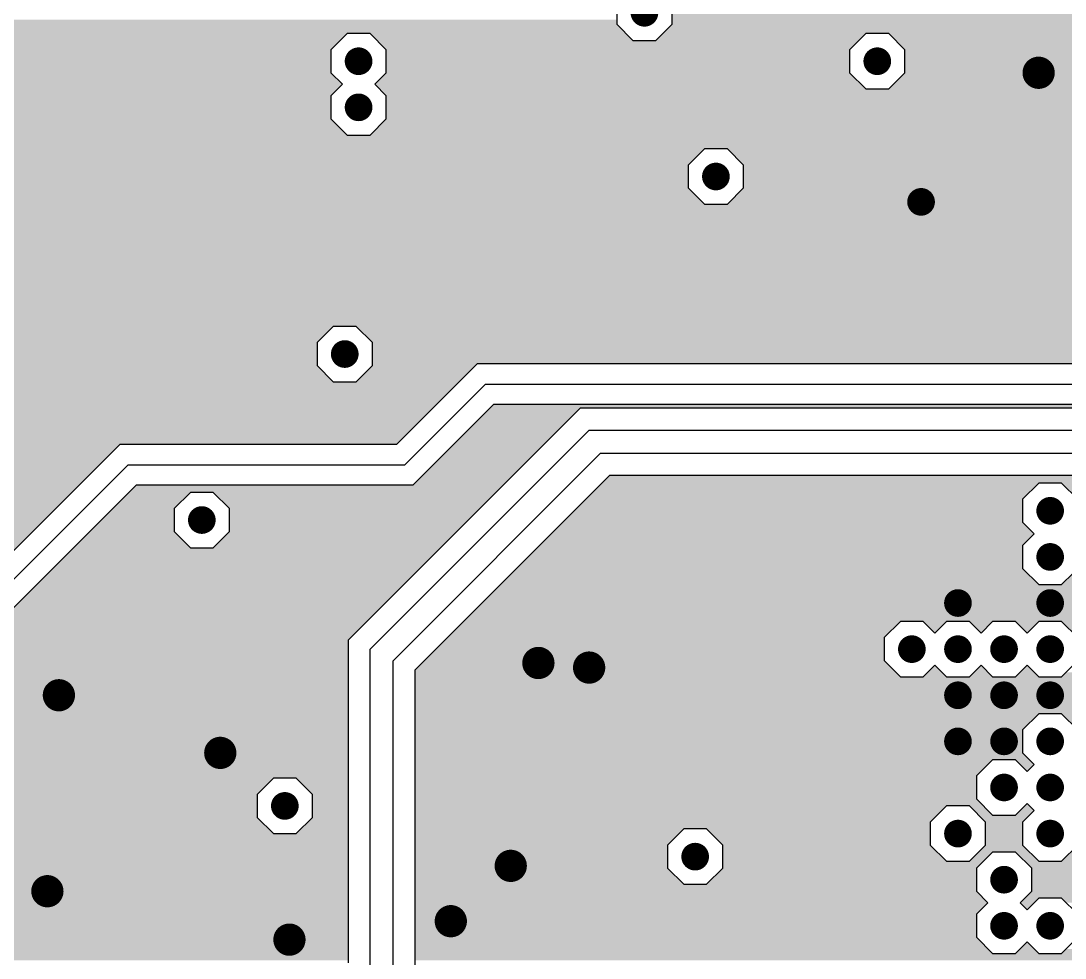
# Model space of a CAD drawing. Extents: x 295 to 953, y 10 to 290.
# Drawn here: x 611.83 to 657.13, y 188.6 to 229.25 of the extents above; entities that cross this region are included whole.
import ezdxf

# ---------------------------------------------------------------- set-up
doc = ezdxf.new("R2010")
doc.units = 0
doc.header["$LTSCALE"] = 5
doc.header["$MEASUREMENT"] = 0
doc.layers.get('0').update_dxf_attribs({"linetype": 'CONTINUOUS', "lineweight": 25})
doc.layers.add('17_GND_GBR', color=3, linetype='CONTINUOUS')

msp = doc.modelspace()

# ---------------------------------------------------------------- linework, layer by layer
for points, const_width in [([(638.578, 229.6, 1), (639.178, 229.6, 1)], 0.6), ([(626.178, 227.5, 1), (626.778, 227.5, 1)], 0.6), ([(648.678, 227.5, 1), (649.278, 227.5, 1)], 0.6), ([(655.628, 227, 1), (656.328, 227, 1)], 0.7), ([(626.178, 225.5, 1), (626.778, 225.5, 1)], 0.6), ([(641.678, 222.5, 1), (642.278, 222.5, 1)], 0.6), ([(650.578, 221.4, 1), (651.178, 221.4, 1)], 0.6), ([(625.578, 214.8, 1), (626.178, 214.8, 1)], 0.6), ([(656.178, 208, 1), (656.778, 208, 1)], 0.6), ([(619.378, 207.6, 1), (619.978, 207.6, 1)], 0.6), ([(656.178, 206, 1), (656.778, 206, 1)], 0.6), ([(652.178, 204, 1), (652.778, 204, 1)], 0.6), ([(656.178, 204, 1), (656.778, 204, 1)], 0.6), ([(650.178, 202, 1), (650.778, 202, 1)], 0.6), ([(652.178, 202, 1), (652.778, 202, 1)], 0.6), ([(654.178, 202, 1), (654.778, 202, 1)], 0.6), ([(656.178, 202, 1), (656.778, 202, 1)], 0.6), ([(633.928, 201.4, 1), (634.628, 201.4, 1)], 0.7), ([(636.128, 201.2, 1), (636.828, 201.2, 1)], 0.7), ([(613.128, 200, 1), (613.828, 200, 1)], 0.7), ([(652.178, 200, 1), (652.778, 200, 1)], 0.6), ([(654.178, 200, 1), (654.778, 200, 1)], 0.6), ([(656.178, 200, 1), (656.778, 200, 1)], 0.6), ([(652.178, 198, 1), (652.778, 198, 1)], 0.6), ([(654.178, 198, 1), (654.778, 198, 1)], 0.6), ([(656.178, 198, 1), (656.778, 198, 1)], 0.6), ([(620.128, 197.5, 1), (620.828, 197.5, 1)], 0.7), ([(654.178, 196, 1), (654.778, 196, 1)], 0.6), ([(656.178, 196, 1), (656.778, 196, 1)], 0.6), ([(622.978, 195.2, 1), (623.578, 195.2, 1)], 0.6), ([(652.178, 194, 1), (652.778, 194, 1)], 0.6), ([(656.178, 194, 1), (656.778, 194, 1)], 0.6), ([(640.778, 193, 1), (641.378, 193, 1)], 0.6), ([(632.728, 192.6, 1), (633.428, 192.6, 1)], 0.7), ([(654.178, 192, 1), (654.778, 192, 1)], 0.6), ([(612.628, 191.5, 1), (613.328, 191.5, 1)], 0.7), ([(630.128, 190.2, 1), (630.828, 190.2, 1)], 0.7), ([(654.178, 190, 1), (654.778, 190, 1)], 0.6), ([(656.178, 190, 1), (656.778, 190, 1)], 0.6), ([(623.128, 189.4, 1), (623.828, 189.4, 1)], 0.7)]:
    msp.add_lwpolyline(points, format="xyb", close=True, dxfattribs=dict(const_width=const_width))
at = {"layer": '17_GND_GBR', "color": 7}
for p, q in [((637.678, 230.098), (637.678, 229.102)), ((640.078, 229.102), (640.078, 230.098)), ((637.678, 229.102), (638.38, 228.4)), ((639.376, 228.4), (640.078, 229.102)), ((625.98, 228.7), (625.278, 227.998)), ((626.976, 228.7), (625.98, 228.7)), ((627.678, 227.998), (626.976, 228.7)), ((638.38, 228.4), (639.376, 228.4)), ((648.48, 228.7), (647.778, 227.998)), ((649.476, 228.7), (648.48, 228.7)), ((650.178, 227.998), (649.476, 228.7)), ((625.278, 227.998), (625.278, 227.002)), ((627.678, 227.002), (627.678, 227.998)), ((647.778, 227.998), (647.778, 227.002)), ((650.178, 227.002), (650.178, 227.998)), ((625.278, 227.002), (625.78, 226.5)), ((627.176, 226.5), (627.678, 227.002)), ((647.778, 227.002), (648.48, 226.3)), ((649.476, 226.3), (650.178, 227.002)), ((625.78, 226.5), (625.278, 225.998)), ((627.678, 225.998), (627.176, 226.5)), ((648.48, 226.3), (649.476, 226.3)), ((625.278, 225.998), (625.278, 225.002)), ((627.678, 225.002), (627.678, 225.998)), ((625.278, 225.002), (625.98, 224.3)), ((626.976, 224.3), (627.678, 225.002)), ((625.98, 224.3), (626.976, 224.3)), ((641.48, 223.7), (640.778, 222.998)), ((642.476, 223.7), (641.48, 223.7)), ((643.178, 222.998), (642.476, 223.7)), ((640.778, 222.998), (640.778, 222.002)), ((643.178, 222.002), (643.178, 222.998)), ((640.778, 222.002), (641.48, 221.3)), ((642.476, 221.3), (643.178, 222.002)), ((641.48, 221.3), (642.476, 221.3)), ((625.38, 216), (624.678, 215.298)), ((626.376, 216), (625.38, 216)), ((627.078, 215.298), (626.376, 216)), ((624.678, 215.298), (624.678, 214.302)), ((627.078, 214.302), (627.078, 215.298)), ((624.678, 214.302), (625.38, 213.6)), ((626.376, 213.6), (627.078, 214.302)), ((631.616, 214.376), (628.116, 210.876)), ((667.34, 214.376), (631.616, 214.376)), ((625.38, 213.6), (626.376, 213.6)), ((631.978, 213.5), (628.478, 210)), ((631.978, 213.5), (666.978, 213.5)), ((636.084, 212.45), (626.028, 202.394)), ((628.84, 209.124), (632.34, 212.624)), ((632.34, 212.624), (666.616, 212.624)), ((666.372, 212.45), (636.084, 212.45)), ((636.478, 211.5), (626.978, 202)), ((636.478, 211.5), (665.978, 211.5)), ((616.116, 210.876), (606.116, 200.876)), ((628.116, 210.876), (616.116, 210.876)), ((636.978, 210.5), (627.978, 201.5)), ((636.978, 210.5), (665.478, 210.5)), ((616.478, 210), (606.478, 200)), ((616.478, 210), (628.478, 210)), ((628.928, 201.106), (637.372, 209.55)), ((637.372, 209.55), (665.084, 209.55)), ((606.84, 199.124), (616.84, 209.124)), ((616.84, 209.124), (628.84, 209.124)), ((655.98, 209.2), (655.278, 208.498)), ((656.976, 209.2), (655.98, 209.2)), ((657.678, 208.498), (656.976, 209.2)), ((619.18, 208.8), (618.478, 208.098)), ((620.176, 208.8), (619.18, 208.8)), ((620.878, 208.098), (620.176, 208.8)), ((655.278, 208.498), (655.278, 207.502)), ((618.478, 208.098), (618.478, 207.102)), ((620.878, 207.102), (620.878, 208.098)), ((655.278, 207.502), (655.78, 207)), ((618.478, 207.102), (619.18, 206.4)), ((620.176, 206.4), (620.878, 207.102)), ((655.78, 207), (655.278, 206.498)), ((619.18, 206.4), (620.176, 206.4)), ((655.278, 206.498), (655.278, 205.502)), ((655.278, 205.502), (655.98, 204.8)), ((656.976, 204.8), (657.478, 205.302)), ((655.98, 204.8), (656.976, 204.8)), ((649.98, 203.2), (649.278, 202.498)), ((650.976, 203.2), (649.98, 203.2)), ((651.478, 202.698), (650.976, 203.2)), ((651.98, 203.2), (651.478, 202.698)), ((652.976, 203.2), (651.98, 203.2)), ((653.478, 202.698), (652.976, 203.2)), ((653.98, 203.2), (653.478, 202.698)), ((654.976, 203.2), (653.98, 203.2)), ((655.478, 202.698), (654.976, 203.2)), ((655.98, 203.2), (655.478, 202.698)), ((656.976, 203.2), (655.98, 203.2)), ((657.678, 202.498), (656.976, 203.2)), ((649.278, 202.498), (649.278, 201.502)), ((626.028, 202.394), (626.028, 188.394)), ((626.978, 188), (626.978, 202)), ((627.978, 187.5), (627.978, 201.5)), ((649.278, 201.502), (649.98, 200.8)), ((650.976, 200.8), (651.478, 201.302)), ((651.478, 201.302), (651.98, 200.8)), ((652.976, 200.8), (653.478, 201.302)), ((653.478, 201.302), (653.98, 200.8)), ((654.976, 200.8), (655.478, 201.302)), ((655.478, 201.302), (655.98, 200.8)), ((656.976, 200.8), (657.678, 201.502)), ((628.928, 187.106), (628.928, 201.106)), ((649.98, 200.8), (650.976, 200.8)), ((651.98, 200.8), (652.976, 200.8)), ((653.98, 200.8), (654.976, 200.8)), ((655.98, 200.8), (656.976, 200.8)), ((655.98, 199.2), (655.278, 198.498)), ((656.976, 199.2), (655.98, 199.2)), ((657.678, 198.498), (656.976, 199.2)), ((655.278, 198.498), (655.278, 197.502)), ((655.278, 197.502), (655.78, 197)), ((653.98, 197.2), (653.278, 196.498)), ((654.976, 197.2), (653.98, 197.2)), ((655.478, 196.698), (654.976, 197.2)), ((655.78, 197), (655.478, 196.698)), ((622.78, 196.4), (622.078, 195.698)), ((623.776, 196.4), (622.78, 196.4)), ((624.478, 195.698), (623.776, 196.4)), ((653.278, 196.498), (653.278, 195.502)), ((622.078, 195.698), (622.078, 194.702)), ((624.478, 194.702), (624.478, 195.698)), ((653.278, 195.502), (653.98, 194.8)), ((654.976, 194.8), (655.478, 195.302)), ((655.478, 195.302), (655.78, 195)), ((651.98, 195.2), (651.278, 194.498)), ((652.976, 195.2), (651.98, 195.2)), ((653.678, 194.498), (652.976, 195.2)), ((653.98, 194.8), (654.976, 194.8)), ((655.78, 195), (655.278, 194.498)), ((622.078, 194.702), (622.78, 194)), ((623.776, 194), (624.478, 194.702)), ((651.278, 194.498), (651.278, 193.502)), ((653.678, 193.502), (653.678, 194.498)), ((655.278, 194.498), (655.278, 193.502)), ((622.78, 194), (623.776, 194)), ((640.58, 194.2), (639.878, 193.498)), ((641.576, 194.2), (640.58, 194.2)), ((642.278, 193.498), (641.576, 194.2)), ((639.878, 193.498), (639.878, 192.502)), ((642.278, 192.502), (642.278, 193.498)), ((651.278, 193.502), (651.98, 192.8)), ((652.976, 192.8), (653.678, 193.502)), ((655.278, 193.502), (655.98, 192.8)), ((656.976, 192.8), (657.678, 193.502)), ((653.98, 193.2), (653.278, 192.498)), ((654.976, 193.2), (653.98, 193.2)), ((655.678, 192.498), (654.976, 193.2)), ((651.98, 192.8), (652.976, 192.8)), ((655.98, 192.8), (656.976, 192.8)), ((639.878, 192.502), (640.58, 191.8)), ((641.576, 191.8), (642.278, 192.502)), ((653.278, 192.498), (653.278, 191.502)), ((655.678, 191.502), (655.678, 192.498)), ((640.58, 191.8), (641.576, 191.8)), ((653.278, 191.502), (653.78, 191)), ((655.176, 191), (655.678, 191.502)), ((655.98, 191.2), (655.478, 190.698)), ((656.976, 191.2), (655.98, 191.2)), ((657.678, 190.498), (656.976, 191.2)), ((653.78, 191), (653.278, 190.498)), ((655.478, 190.698), (655.176, 191)), ((653.278, 190.498), (653.278, 189.502)), ((653.278, 189.502), (653.98, 188.8)), ((656.976, 188.8), (657.678, 189.502)), ((654.976, 188.8), (655.478, 189.302)), ((655.478, 189.302), (655.98, 188.8)), ((653.98, 188.8), (654.976, 188.8)), ((655.98, 188.8), (656.976, 188.8))]:
    msp.add_line(p, q, dxfattribs=at)
for points in [[(553.678, 229.102), (553.678, 229.3), (637.678, 229.102), (637.678, 229.3)], [(640.078, 229.2), (640.078, 229.6), (709.38, 229.2), (709.78, 229.6)], [(553.678, 228.7), (553.678, 229.102), (638.08, 228.7), (637.678, 229.102)], [(639.676, 228.7), (640.078, 229.102), (676.98, 228.7), (677.382, 229.102)], [(640.078, 229.102), (640.078, 229.2), (677.382, 229.102), (677.48, 229.2)], [(640.078, 229.2), (640.078, 229.2), (677.48, 229.2), (678.476, 229.2)], [(553.678, 227.998), (553.678, 228.7), (625.278, 227.998), (625.98, 228.7)], [(553.678, 228.7), (553.678, 228.7), (625.98, 228.7), (626.976, 228.7)], [(627.276, 228.4), (626.976, 228.7), (638.38, 228.4), (638.08, 228.7)], [(627.678, 227.998), (627.276, 228.4), (647.778, 227.998), (648.18, 228.4)], [(639.376, 228.4), (639.676, 228.7), (648.18, 228.4), (648.48, 228.7)], [(639.676, 228.7), (639.676, 228.7), (648.48, 228.7), (649.476, 228.7)], [(649.676, 228.5), (649.476, 228.7), (676.78, 228.5), (676.98, 228.7)], [(650.178, 227.998), (649.676, 228.5), (657.878, 227.998), (658.38, 228.5)], [(649.676, 228.5), (649.676, 228.5), (658.38, 228.5), (659.376, 228.5)], [(553.678, 227.002), (553.678, 227.998), (625.278, 227.002), (625.278, 227.998)], [(627.678, 227.002), (627.678, 227.998), (647.778, 227.002), (647.778, 227.998)], [(650.178, 227.798), (650.178, 227.998), (657.678, 227.798), (657.878, 227.998)], [(650.178, 227.002), (650.178, 227.798), (657.678, 227.002), (657.678, 227.798)], [(553.678, 226.5), (553.678, 227.002), (625.78, 226.5), (625.278, 227.002)], [(627.176, 226.5), (627.678, 227.002), (648.28, 226.5), (647.778, 227.002)], [(649.978, 226.802), (650.178, 227.002), (657.678, 226.802), (657.678, 227.002)], [(553.678, 225.998), (553.678, 226.5), (625.278, 225.998), (625.78, 226.5)], [(627.376, 226.3), (627.176, 226.5), (648.48, 226.3), (648.28, 226.5)], [(649.476, 226.3), (649.978, 226.802), (658.18, 226.3), (657.678, 226.802)], [(627.576, 226.1), (627.376, 226.3), (658.38, 226.1), (658.18, 226.3)], [(627.678, 225.998), (627.576, 226.1), (658.278, 225.998), (658.38, 226.1)], [(553.678, 225.002), (553.678, 225.998), (625.278, 225.002), (625.278, 225.998)], [(627.678, 225.002), (627.678, 225.998), (658.278, 225.002), (658.278, 225.998)], [(553.678, 224.3), (553.678, 225.002), (625.98, 224.3), (625.278, 225.002)], [(626.976, 224.3), (627.678, 225.002), (658.98, 224.3), (658.278, 225.002)], [(553.678, 224.002), (553.678, 224.3), (668.278, 224.002), (668.278, 224.3)], [(553.678, 224.3), (553.678, 224.3), (626.376, 224.3), (625.98, 224.3)], [(553.678, 223.7), (553.678, 224.002), (668.58, 223.7), (668.278, 224.002)], [(553.678, 222.998), (553.678, 223.7), (640.778, 222.998), (641.48, 223.7)], [(553.678, 223.7), (553.678, 223.7), (641.48, 223.7), (642.476, 223.7)], [(642.876, 223.3), (642.476, 223.7), (668.98, 223.3), (668.58, 223.7)], [(553.678, 222.2), (553.678, 222.998), (640.778, 222.2), (640.778, 222.998)], [(643.076, 223.1), (642.876, 223.3), (677.78, 223.1), (677.58, 223.3)], [(643.174, 223.002), (643.076, 223.1), (681.778, 223.002), (681.778, 223.1)], [(643.178, 222.998), (643.174, 223.002), (681.782, 222.998), (681.778, 223.002)], [(643.178, 222.3), (643.178, 222.998), (682.48, 222.3), (681.782, 222.998)], [(596.674, 222.002), (596.476, 222.2), (640.778, 222.002), (640.778, 222.2)], [(597.178, 221.498), (596.674, 222.002), (641.282, 221.498), (640.778, 222.002)], [(642.876, 221.7), (643.178, 222.002), (675.48, 221.7), (675.782, 222.002)], [(643.178, 222.2), (643.178, 222.3), (692.278, 222.2), (692.278, 222.3)], [(643.178, 222.3), (643.178, 222.3), (682.976, 222.3), (682.48, 222.3)], [(643.178, 222.002), (643.178, 222.2), (675.782, 222.002), (675.98, 222.2)], [(643.178, 222.2), (643.178, 222.2), (675.98, 222.2), (676.976, 222.2)], [(642.476, 221.3), (642.876, 221.7), (669.68, 221.3), (670.08, 221.7)], [(642.876, 221.7), (642.876, 221.7), (670.08, 221.7), (671.076, 221.7)], [(597.178, 221.3), (597.178, 221.498), (641.48, 221.3), (641.282, 221.498)], [(597.178, 220.998), (597.178, 221.3), (669.378, 220.998), (669.68, 221.3)], [(597.178, 220.502), (597.178, 220.998), (669.378, 220.502), (669.378, 220.998)], [(596.876, 220.2), (597.178, 220.502), (669.378, 220.2), (669.378, 220.502)], [(598.174, 220.002), (597.976, 220.2), (669.378, 220.002), (669.378, 220.2)], [(598.27, 219.906), (598.174, 220.002), (669.476, 219.906), (669.378, 220.002)], [(598.678, 219.498), (598.27, 219.906), (669.882, 219.498), (669.476, 219.906)], [(598.678, 219.3), (598.678, 219.498), (670.08, 219.3), (669.882, 219.498)], [(598.678, 219.2), (598.678, 219.3), (727.18, 219.2), (727.08, 219.3)], [(598.678, 219.1), (598.678, 219.2), (727.278, 219.1), (727.278, 219.2)], [(598.678, 219.2), (598.678, 219.2), (727.278, 219.2), (727.18, 219.2)], [(598.678, 218.8), (598.678, 219.1), (705.68, 218.8), (705.98, 219.1)], [(598.678, 219.1), (598.678, 219.1), (705.98, 219.1), (706.976, 219.1)], [(598.678, 218.502), (598.678, 218.8), (668.182, 218.502), (668.48, 218.8)], [(598.678, 218.8), (598.678, 218.8), (668.48, 218.8), (669.476, 218.8)], [(598.274, 218.098), (598.678, 218.502), (667.778, 218.098), (668.182, 218.502)], [(597.976, 217.8), (598.274, 218.098), (667.778, 217.8), (667.778, 218.098)], [(562.778, 217.102), (563.178, 217.502), (667.778, 217.102), (667.778, 217.502)], [(563.178, 217.502), (563.178, 217.8), (667.778, 217.502), (667.778, 217.8)], [(562.476, 216.8), (562.778, 217.102), (668.08, 216.8), (667.778, 217.102)], [(553.678, 216.4), (553.678, 216.8), (668.48, 216.4), (668.08, 216.8)], [(553.678, 216), (553.678, 216.4), (668.678, 216), (668.678, 216.4)], [(553.678, 216.4), (553.678, 216.4), (668.678, 216.4), (668.48, 216.4)], [(553.678, 215.298), (553.678, 216), (624.678, 215.298), (625.38, 216)], [(553.678, 216), (553.678, 216), (625.38, 216), (626.376, 216)], [(626.874, 215.502), (626.376, 216), (668.678, 215.502), (668.678, 216)], [(553.678, 214.302), (553.678, 215.298), (624.678, 214.302), (624.678, 215.298)], [(627.078, 215.298), (626.874, 215.502), (668.882, 215.298), (668.678, 215.502)], [(627.078, 214.8), (627.078, 215.298), (669.38, 214.8), (668.882, 215.298)], [(627.078, 214.702), (627.078, 214.8), (670.278, 214.702), (670.278, 214.8)], [(627.078, 214.8), (627.078, 214.8), (670.278, 214.8), (669.38, 214.8)], [(553.678, 213.6), (553.678, 214.302), (625.38, 213.6), (624.678, 214.302)], [(626.376, 213.6), (627.078, 214.302), (630.84, 213.6), (631.542, 214.302)], [(627.078, 214.376), (627.078, 214.702), (670.604, 214.376), (670.278, 214.702)], [(627.078, 214.302), (627.078, 214.376), (631.542, 214.302), (631.616, 214.376)], [(627.078, 214.376), (627.078, 214.376), (631.616, 214.376), (667.34, 214.376)], [(553.678, 210.876), (553.678, 213.6), (628.116, 210.876), (630.84, 213.6)], [(628.84, 209.124), (632.166, 212.45), (632.758, 209.124), (636.084, 212.45)], [(632.166, 212.45), (632.34, 212.624), (666.79, 212.45), (666.616, 212.624)], [(632.166, 212.45), (632.166, 212.45), (636.084, 212.45), (666.372, 212.45)], [(632.34, 212.624), (632.34, 212.624), (666.616, 212.624), (632.34, 212.624)], [(553.678, 206.2), (553.678, 210.876), (611.44, 206.2), (616.116, 210.876)], [(553.678, 210.876), (553.678, 210.876), (616.116, 210.876), (628.116, 210.876)], [(637.022, 209.2), (637.372, 209.55), (665.434, 209.2), (665.084, 209.55)], [(637.372, 209.55), (637.372, 209.55), (638.776, 209.55), (637.372, 209.55)], [(616.516, 208.8), (616.84, 209.124), (632.434, 208.8), (632.758, 209.124)], [(616.84, 209.124), (616.84, 209.124), (620.176, 209.124), (616.84, 209.124)], [(636.32, 208.498), (637.022, 209.2), (655.278, 208.498), (655.98, 209.2)], [(637.022, 209.2), (637.022, 209.2), (655.98, 209.2), (656.976, 209.2)], [(657.678, 208.498), (656.976, 209.2), (666.136, 208.498), (665.434, 209.2)], [(615.814, 208.098), (616.516, 208.8), (618.478, 208.098), (619.18, 208.8)], [(616.516, 208.8), (616.516, 208.8), (619.18, 208.8), (620.176, 208.8)], [(620.878, 208.098), (620.176, 208.8), (631.732, 208.098), (632.434, 208.8)], [(635.324, 207.502), (636.32, 208.498), (655.278, 207.502), (655.278, 208.498)], [(614.818, 207.102), (615.814, 208.098), (618.478, 207.102), (618.478, 208.098)], [(620.878, 207.102), (620.878, 208.098), (630.736, 207.102), (631.732, 208.098)], [(634.976, 207.154), (635.324, 207.502), (655.626, 207.154), (655.278, 207.502)], [(614.116, 206.4), (614.818, 207.102), (619.18, 206.4), (618.478, 207.102)], [(620.176, 206.4), (620.878, 207.102), (630.034, 206.4), (630.736, 207.102)], [(634.822, 207), (634.976, 207.154), (655.78, 207), (655.626, 207.154)], [(634.32, 206.498), (634.822, 207), (655.278, 206.498), (655.78, 207)], [(610.11, 202.394), (614.116, 206.4), (626.028, 202.394), (630.034, 206.4)], [(633.776, 205.954), (634.32, 206.498), (655.278, 205.954), (655.278, 206.498)], [(633.324, 205.502), (633.776, 205.954), (655.278, 205.502), (655.278, 205.954)], [(632.622, 204.8), (633.324, 205.502), (655.98, 204.8), (655.278, 205.502)], [(656.976, 204.8), (657.478, 205.302), (657.98, 204.8), (657.478, 205.302)], [(632.32, 204.498), (632.622, 204.8), (675.278, 204.498), (675.58, 204.8)], [(632.622, 204.8), (632.622, 204.8), (664.776, 204.8), (664.537, 204.8)], [(632.622, 204.8), (632.622, 204.8), (656.976, 204.8), (655.98, 204.8)], [(656.976, 204.8), (656.976, 204.8), (664.537, 204.8), (663.98, 204.8)], [(631.976, 204.154), (632.32, 204.498), (675.278, 204.154), (675.278, 204.498)], [(631.324, 203.502), (631.976, 204.154), (675.278, 203.502), (675.278, 204.154)], [(631.022, 203.2), (631.324, 203.502), (675.58, 203.2), (675.278, 203.502)], [(630.32, 202.498), (631.022, 203.2), (649.278, 202.498), (649.98, 203.2)], [(631.022, 203.2), (631.022, 203.2), (649.98, 203.2), (650.976, 203.2)], [(651.478, 202.698), (650.976, 203.2), (651.478, 202.698), (651.98, 203.2)], [(650.976, 203.2), (650.976, 203.2), (651.98, 203.2), (652.976, 203.2)], [(653.478, 202.698), (652.976, 203.2), (653.478, 202.698), (653.98, 203.2)], [(652.976, 203.2), (652.976, 203.2), (653.98, 203.2), (654.976, 203.2)], [(655.478, 202.698), (654.976, 203.2), (655.478, 202.698), (655.98, 203.2)], [(654.976, 203.2), (654.976, 203.2), (655.98, 203.2), (656.976, 203.2)], [(657.376, 202.8), (656.976, 203.2), (675.98, 202.8), (675.58, 203.2)], [(629.324, 201.502), (630.32, 202.498), (649.278, 201.502), (649.278, 202.498)], [(608.866, 201.15), (610.11, 202.394), (626.028, 201.15), (626.028, 202.394)], [(606.84, 199.124), (608.866, 201.15), (626.028, 199.124), (626.028, 201.15)], [(628.928, 201.106), (629.228, 201.406), (649.675, 201.106), (649.376, 201.406)], [(629.228, 201.406), (629.324, 201.502), (649.376, 201.406), (649.278, 201.502)], [(650.976, 200.8), (651.478, 201.302), (651.98, 200.8), (651.478, 201.302)], [(652.976, 200.8), (653.478, 201.302), (653.98, 200.8), (653.478, 201.302)], [(654.976, 200.8), (655.478, 201.302), (655.98, 200.8), (655.478, 201.302)], [(628.928, 200.8), (628.928, 201.106), (649.98, 200.8), (649.675, 201.106)], [(628.928, 200.498), (628.928, 200.8), (675.778, 200.498), (676.08, 200.8)], [(628.928, 200.8), (628.928, 200.8), (650.476, 200.8), (649.98, 200.8)], [(650.591, 200.8), (650.86, 200.8), (652.976, 200.8), (651.98, 200.8)], [(652.976, 200.8), (652.976, 200.8), (656.976, 200.8), (655.98, 200.8)], [(656.976, 200.8), (657.176, 201), (676.08, 200.8), (676.28, 201)], [(628.928, 199.502), (628.928, 200.498), (675.778, 199.502), (675.778, 200.498)], [(628.928, 199.2), (628.928, 199.502), (676.08, 199.2), (675.778, 199.502)], [(596.976, 198.8), (597.3, 199.124), (626.028, 198.8), (626.028, 199.124)], [(628.928, 198.498), (628.928, 199.2), (655.278, 198.498), (655.98, 199.2)], [(628.928, 199.2), (628.928, 199.2), (655.98, 199.2), (656.976, 199.2)], [(657.376, 198.8), (656.976, 199.2), (676.48, 198.8), (676.08, 199.2)], [(553.678, 196.4), (553.678, 198.8), (626.028, 196.4), (626.028, 198.8)], [(628.928, 197.502), (628.928, 198.498), (655.278, 197.502), (655.278, 198.498)], [(628.928, 197.2), (628.928, 197.502), (655.58, 197.2), (655.278, 197.502)], [(628.928, 196.498), (628.928, 197.2), (653.278, 196.498), (653.98, 197.2)], [(628.928, 197.2), (628.928, 197.2), (653.98, 197.2), (654.976, 197.2)], [(655.176, 197), (654.976, 197.2), (655.78, 197), (655.58, 197.2)], [(655.478, 196.698), (655.176, 197), (655.478, 196.698), (655.78, 197)], [(553.678, 195.698), (553.678, 196.4), (622.078, 195.698), (622.78, 196.4)], [(553.678, 196.4), (553.678, 196.4), (622.78, 196.4), (623.776, 196.4)], [(624.478, 195.698), (623.776, 196.4), (626.028, 195.698), (626.028, 196.4)], [(628.928, 195.502), (628.928, 196.498), (653.278, 195.502), (653.278, 196.498)], [(553.678, 194.702), (553.678, 195.698), (622.078, 194.702), (622.078, 195.698)], [(624.478, 194.702), (624.478, 195.698), (626.028, 194.702), (626.028, 195.698)], [(628.928, 195.2), (628.928, 195.502), (653.58, 195.2), (653.278, 195.502)], [(655.176, 195), (655.478, 195.302), (655.78, 195), (655.478, 195.302)], [(628.928, 194.498), (628.928, 195.2), (651.278, 194.498), (651.98, 195.2)], [(628.928, 195.2), (628.928, 195.2), (651.98, 195.2), (652.976, 195.2)], [(653.376, 194.8), (652.976, 195.2), (653.98, 194.8), (653.58, 195.2)], [(653.678, 194.498), (653.376, 194.8), (655.278, 194.498), (655.58, 194.8)], [(653.376, 194.8), (653.376, 194.8), (654.976, 194.8), (653.98, 194.8)], [(654.976, 194.8), (655.176, 195), (655.58, 194.8), (655.78, 195)], [(553.678, 194), (553.678, 194.702), (622.78, 194), (622.078, 194.702)], [(623.776, 194), (624.478, 194.702), (626.028, 194), (626.028, 194.702)], [(628.928, 194.2), (628.928, 194.498), (651.278, 194.2), (651.278, 194.498)], [(653.678, 193.502), (653.678, 194.498), (655.278, 193.502), (655.278, 194.498)], [(553.678, 189.2), (553.678, 194), (626.028, 189.2), (626.028, 194)], [(628.928, 193.498), (628.928, 194.2), (639.878, 193.498), (640.58, 194.2)], [(628.928, 194.2), (628.928, 194.2), (640.58, 194.2), (641.576, 194.2)], [(642.274, 193.502), (641.576, 194.2), (651.278, 193.502), (651.278, 194.2)], [(628.928, 192.502), (628.928, 193.498), (639.878, 192.502), (639.878, 193.498)], [(642.278, 193.498), (642.274, 193.502), (651.282, 193.498), (651.278, 193.502)], [(642.278, 192.8), (642.278, 193.498), (651.98, 192.8), (651.282, 193.498)], [(653.376, 193.2), (653.678, 193.502), (655.58, 193.2), (655.278, 193.502)], [(656.976, 192.8), (657.678, 193.502), (663.078, 192.8), (663.078, 193.502)], [(652.976, 192.8), (653.376, 193.2), (653.58, 192.8), (653.98, 193.2)], [(653.376, 193.2), (653.376, 193.2), (653.98, 193.2), (654.976, 193.2)], [(655.376, 192.8), (654.976, 193.2), (655.98, 192.8), (655.58, 193.2)], [(642.278, 192.502), (642.278, 192.8), (653.282, 192.502), (653.58, 192.8)], [(655.474, 192.702), (655.376, 192.8), (663.078, 192.702), (663.078, 192.8)], [(655.678, 192.498), (655.474, 192.702), (663.282, 192.498), (663.078, 192.702)], [(628.928, 191.8), (628.928, 192.502), (640.58, 191.8), (639.878, 192.502)], [(641.576, 191.8), (641.976, 192.2), (653.278, 191.8), (653.278, 192.2)], [(641.976, 192.2), (642.274, 192.498), (653.278, 192.2), (653.278, 192.498)], [(642.274, 192.498), (642.278, 192.502), (653.278, 192.498), (653.282, 192.502)], [(655.678, 192), (655.678, 192.498), (663.78, 192), (663.282, 192.498)], [(628.928, 191.502), (628.928, 191.8), (653.278, 191.502), (653.278, 191.8)], [(655.678, 191.502), (655.678, 192), (665.278, 191.502), (665.278, 192)], [(628.928, 191), (628.928, 191.502), (653.78, 191), (653.278, 191.502)], [(655.176, 191), (655.376, 191.2), (655.78, 191), (655.98, 191.2)], [(655.376, 191.2), (655.678, 191.502), (665.58, 191.2), (665.278, 191.502)], [(655.376, 191.2), (655.376, 191.2), (655.98, 191.2), (656.976, 191.2)], [(657.176, 191), (656.976, 191.2), (665.78, 191), (665.58, 191.2)], [(628.928, 190.498), (628.928, 191), (653.278, 190.498), (653.78, 191)], [(655.478, 190.698), (655.176, 191), (655.478, 190.698), (655.78, 191)], [(628.928, 189.502), (628.928, 190.498), (653.278, 189.502), (653.278, 190.498)], [(628.928, 188.8), (628.928, 189.502), (653.98, 188.8), (653.278, 189.502)], [(609.568, 188.498), (608.866, 189.2), (626.028, 188.498), (626.028, 189.2)], [(654.976, 188.8), (655.478, 189.302), (655.98, 188.8), (655.478, 189.302)], [(656.976, 188.8), (657.176, 189), (665.58, 188.8), (665.78, 189)], [(628.928, 188.498), (628.928, 188.8), (665.278, 188.498), (665.58, 188.8)], [(628.928, 188.8), (628.928, 188.8), (656.976, 188.8), (655.98, 188.8)]]:
    msp.add_solid(points, dxfattribs=at)

doc.saveas('drawing.dxf')
